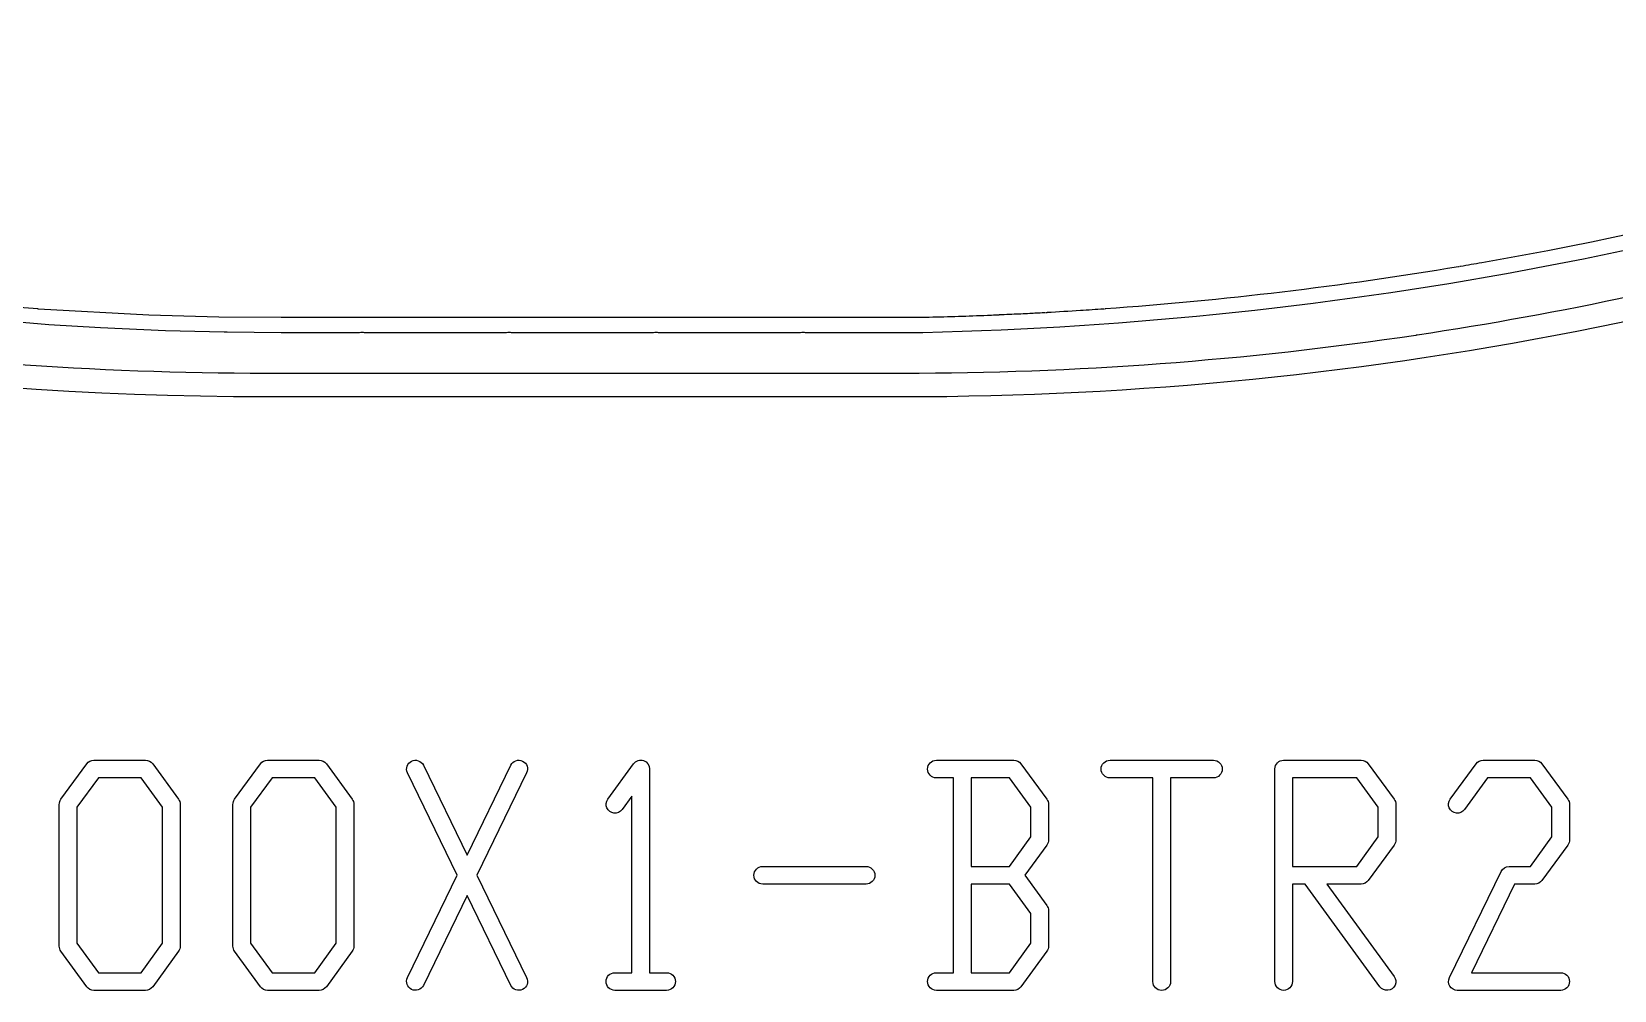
# Model space of a CAD drawing. Extents: x 3103 to 3424, y -52 to 175.
# Drawn here: x 3182.34 to 3196.01, y -25.82 to -17.54 of the extents above; entities that cross this region are included whole.
import ezdxf

# ---------------------------------------------------------------- set-up
doc = ezdxf.new("R2010")
doc.units = 0
doc.layers.add('gbr-dxf_layer0', color=7, linetype='Continuous')
doc.layers.add('gbr-outline-dxf_layer1', color=2, linetype='Continuous')

msp = doc.modelspace()

# ---------------------------------------------------------------- linework, layer by layer
at = {"layer": 'gbr-dxf_layer0'}
for p, q in [((3186.459, -20.491), (3185.189, -20.491)), ((3187.729, -20.491), (3186.459, -20.491)), ((3188.999, -20.491), (3187.729, -20.491))]:
    msp.add_line(p, q, dxfattribs=at)
at = {"layer": 'gbr-dxf_layer0', "linetype": 'Continuous'}
for points in [[(3185.189, -20.491), (3184.364, -20.491, -0.037066), (3179.935, -20.162), (3179.058, -20.018, -0.066754), (3179.051, -20.017, -0.064721), (3179.045, -20.015, -0.084374), (3169.591, -16.6, -0.000313), (3169.568, -16.587, -0.058015), (3169.563, -16.585, -0.056518), (3169.558, -16.582, -0.010789), (3168.447, -15.919, -0.000308), (3168.425, -15.905, -0.054309), (3168.421, -15.903, -0.05371), (3168.416, -15.9, -0.009533), (3167.46, -15.273, 0.096225), (3166.692, -14.931, -0.060789), (3166.686, -14.93, -0.060727), (3166.68, -14.928), (3166.488, -14.894, 0.033416), (3166.195, -14.874), (3160.755, -14.874)], [(3220.509, -21.102), (3208.604, -19.003, -0.013645), (3208.594, -19.001), (3207.511, -18.81, -0.016062), (3207.5, -18.808), (3202.795, -17.978, 0.144831), (3201.553, -18.12, -0.063011), (3194.304, -20.16, -0.051914), (3194.299, -20.161, -0.055066), (3194.293, -20.162, -0.037064), (3189.865, -20.491), (3188.999, -20.491)], [(3200.8, -17.913, -0.047305), (3194.863, -19.535, -0.001455), (3194.678, -19.567, -0.059652), (3194.672, -19.568)], [(3181.424, -19.977), (3182.485, -20.068), (3182.931, -20.094), (3183.493, -20.12), (3183.999, -20.132, -0.012347), (3184.007, -20.132, -0.023589), (3184.024, -20.132), (3184.491, -20.136), (3185.168, -20.136, -0.02965), (3185.189, -20.135, -0.029636), (3185.209, -20.136), (3186.438, -20.136, -0.028955), (3186.459, -20.135, -0.028934), (3186.479, -20.136), (3187.709, -20.136, -0.028245), (3187.729, -20.135, -0.028222), (3187.748, -20.136), (3188.979, -20.136, -0.027525), (3188.999, -20.135, -0.027489), (3189.018, -20.136), (3190.034, -20.136, 0.082851), (3200.615, -18.118, -0.076704)], [(3194.668, -19.569, -0.076869), (3194.66, -19.57, -0.023579), (3191.609, -19.934, -0.062902), (3191.603, -19.935)], [(3191.095, -19.967, -0.000973), (3190.971, -19.973, -0.05775), (3190.965, -19.974), (3190.958, -19.974, -0.000628), (3190.88, -19.978, -0.057056), (3190.875, -19.978), (3190.867, -19.978, -0.001347), (3190.694, -19.986, -0.055256), (3190.688, -19.987), (3190.68, -19.987, -0.000577), (3190.609, -19.99, -0.054496), (3190.604, -19.991), (3190.594, -19.991, -0.003892), (3190.088, -20.007), (3184.492, -20.009), (3183.952, -20.004), (3183.349, -19.987), (3182.395, -19.935, -0.062661), (3182.389, -19.934, -0.002748), (3182.066, -19.909)], [(3191.598, -19.935, -0.001574), (3191.395, -19.948, -0.002217), (3191.107, -19.966, -0.058727), (3191.101, -19.967)], [(3185.583, -25.709), (3186.013, -24.825), (3185.583, -23.941, -1), (3185.72, -23.874), (3186.098, -24.651)], [(3186.098, -24.651), (3186.475, -23.874, -1), (3186.612, -23.941), (3186.182, -24.825), (3186.612, -25.709, -1), (3186.475, -25.776), (3186.098, -24.999)], [(3187.313, -24.168), (3187.536, -23.862, -0.726915), (3187.674, -23.908), (3187.674, -25.667), (3187.821, -25.667, -1), (3187.821, -25.819), (3187.374, -25.819, -1), (3187.374, -25.667), (3187.521, -25.667), (3187.521, -24.141)], [(3193.075, -25.743), (3193.075, -23.907, -0.414239), (3193.151, -23.831), (3193.82, -23.831, -0.240361), (3193.882, -23.862), (3194.105, -24.168, -0.159612), (3194.12, -24.213), (3194.12, -24.519, -0.159612), (3194.105, -24.564), (3193.882, -24.87, -0.240361), (3193.82, -24.901), (3193.524, -24.901)], [(3194.583, -25.709), (3195.029, -24.792, -0.287727), (3195.098, -24.749), (3195.282, -24.749), (3195.468, -24.494), (3195.468, -24.238), (3195.282, -23.984), (3194.913, -23.984), (3194.713, -24.258, -1), (3194.59, -24.168), (3194.813, -23.862, -0.240361), (3194.875, -23.831), (3195.32, -23.831, -0.240361), (3195.382, -23.862), (3195.605, -24.168, -0.159612), (3195.62, -24.213), (3195.62, -24.519, -0.159612), (3195.605, -24.564), (3195.382, -24.87, -0.240361), (3195.32, -24.901), (3195.145, -24.901), (3194.773, -25.667)], [(3187.521, -24.141), (3187.436, -24.258, -1), (3187.313, -24.168)], [(3186.098, -24.999), (3185.72, -25.776, -1), (3185.583, -25.709)], [(3193.524, -24.901), (3194.105, -25.698, -1), (3193.982, -25.788), (3193.336, -24.901), (3193.227, -24.901), (3193.227, -25.743, -1), (3193.075, -25.743)], [(3194.773, -25.667), (3195.544, -25.667, -1), (3195.544, -25.819), (3194.651, -25.819, -0.554724), (3194.583, -25.709)]]:
    msp.add_lwpolyline(points, format="xyb", dxfattribs=at)
for points in [[(3182.575, -25.437), (3182.575, -24.213, -0.159612), (3182.59, -24.168), (3182.813, -23.862, -0.240361), (3182.875, -23.831), (3183.32, -23.831, -0.240361), (3183.382, -23.862), (3183.605, -24.168, -0.159612), (3183.62, -24.213), (3183.62, -25.437, -0.159612), (3183.605, -25.482), (3183.382, -25.788, -0.240361), (3183.32, -25.819), (3182.875, -25.819, -0.240361), (3182.813, -25.788), (3182.59, -25.482, -0.159612)], [(3184.075, -25.437), (3184.075, -24.213, -0.159612), (3184.09, -24.168), (3184.313, -23.862, -0.240361), (3184.375, -23.831), (3184.82, -23.831, -0.240361), (3184.882, -23.862), (3185.105, -24.168, -0.159612), (3185.12, -24.213), (3185.12, -25.437, -0.159612), (3185.105, -25.482), (3184.882, -25.788, -0.240361), (3184.82, -25.819), (3184.375, -25.819, -0.240361), (3184.313, -25.788), (3184.09, -25.482, -0.159612)], [(3190.151, -25.819, -1), (3190.151, -25.667), (3190.298, -25.667), (3190.298, -23.984), (3190.151, -23.984, -1), (3190.151, -23.831), (3190.82, -23.831, -0.240361), (3190.882, -23.862), (3191.105, -24.168, -0.159612), (3191.12, -24.213), (3191.12, -24.519, -0.159612), (3191.105, -24.564), (3190.915, -24.825), (3191.105, -25.086, -0.159612), (3191.12, -25.131), (3191.12, -25.437, -0.159612), (3191.105, -25.482), (3190.882, -25.788, -0.240361), (3190.82, -25.819)], [(3191.651, -23.984, -1), (3191.651, -23.831), (3192.544, -23.831, -1), (3192.544, -23.984), (3192.174, -23.984), (3192.174, -25.743, -1), (3192.021, -25.743), (3192.021, -23.984)], [(3188.651, -24.901, -1), (3188.651, -24.749), (3189.544, -24.749, -1), (3189.544, -24.901)]]:
    msp.add_lwpolyline(points, format="xyb", close=True, dxfattribs=at)
for points in [[(3182.727, -25.412), (3182.913, -25.667), (3183.282, -25.667), (3183.468, -25.412), (3183.468, -24.238), (3183.282, -23.984), (3182.913, -23.984), (3182.727, -24.238)], [(3184.227, -25.412), (3184.413, -25.667), (3184.782, -25.667), (3184.968, -25.412), (3184.968, -24.238), (3184.782, -23.984), (3184.413, -23.984), (3184.227, -24.238)], [(3190.451, -24.749), (3190.782, -24.749), (3190.968, -24.494), (3190.968, -24.238), (3190.782, -23.984), (3190.451, -23.984)], [(3193.227, -24.749), (3193.782, -24.749), (3193.968, -24.494), (3193.968, -24.238), (3193.782, -23.984), (3193.227, -23.984)], [(3190.451, -25.667), (3190.782, -25.667), (3190.968, -25.412), (3190.968, -25.156), (3190.782, -24.901), (3190.451, -24.901)]]:
    msp.add_lwpolyline(points, close=True, dxfattribs=at)
at = {"layer": 'gbr-outline-dxf_layer1', "linetype": 'Continuous'}
msp.add_lwpolyline([(3140.479, -14.077), (3140.479, -2.478, -0.414215), (3141.479, -1.478), (3166.349, -1.478, -0.152268), (3174.93, -4.153, 0.152268), (3184.364, -7.094), (3189.864, -7.094, 0.101585), (3196.404, -5.751, -0.145892), (3204.975, -4.759), (3222.844, -7.91, -0.414233), (3223.656, -9.069), (3221.641, -20.493, -0.414154), (3220.483, -21.304), (3202.76, -18.178, 0.144694), (3201.633, -18.306, -0.100411), (3189.864, -20.694), (3184.364, -20.694, -0.151026), (3167.323, -15.426, 0.151038), (3166.194, -15.077), (3141.479, -15.077, -0.414215)], format="xyb", close=True, dxfattribs=at)

doc.saveas('drawing.dxf')
